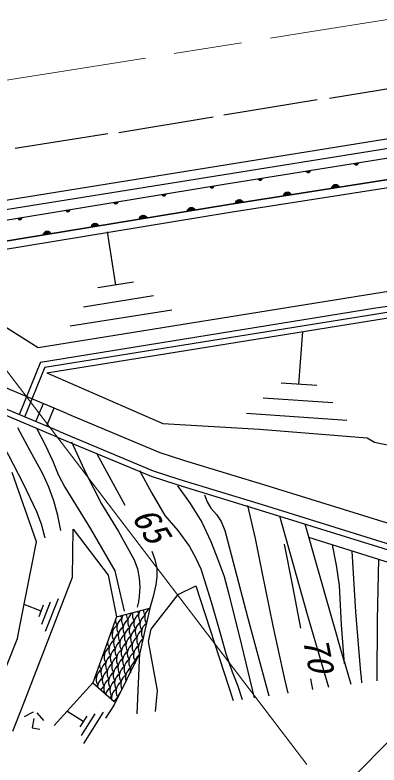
# Model space of a CAD drawing. Units: millimetres, scale not verified. Extents: x 40000 to 680000, y 20000 to 380000.
# Drawn here: x 200144 to 218836, y 243207 to 281662 of the extents above; entities that cross this region are included whole.
import ezdxf
from ezdxf.enums import TextEntityAlignment as Align

# ---------------------------------------------------------------- set-up
doc = ezdxf.new("R2010")
doc.units = ezdxf.units.MM
doc.header["$LTSCALE"] = 1000
doc.linetypes.add('CHAIN', pattern=[18.5, 12, -1.5, 3.5, -1.5])
for name, color, linetype, lineweight in [('M-BGD', 7, 'Continuous', 25), ('M-BMK', 2, 'CHAIN', 13), ('M-STR-HTXT', 7, 'Continuous', 13)]:
    doc.layers.add(name, color=color, linetype=linetype, lineweight=lineweight)
doc.styles.add('ＭＳ ゴシック', font='')
doc.styles.get('ＭＳ ゴシック').set_extended_font_data('MS Gothic')

msp = doc.modelspace()

# ---------------------------------------------------------------- linework, layer by layer
at = {"layer": 'M-BGD'}
for p, q in [((216287, 277399), (221066, 278170)), ((210865, 276547), (215659, 277334)), ((205483, 275643), (210317, 276433)), ((190034, 270632), (221067, 275605)), ((190034, 270632), (221067, 275605)), ((200154, 274828), (204913, 275580)), ((225758, 275338), (210777, 272958)), ((221146, 275112), (190113, 270138)), ((211131, 271942), (225562, 274211)), ((225562, 274211), (211131, 271942)), ((211194, 271547), (225625, 273816)), ((217765, 274055), (217577, 274026)), ((217584, 274014), (217762, 274042)), ((217756, 274029), (217594, 274003)), ((217605, 273992), (217748, 274015)), ((217739, 274001), (217619, 273982)), ((217644, 273973), (217718, 273985)), ((215296, 273663), (215108, 273633)), ((215115, 273622), (215293, 273650)), ((215287, 273636), (215125, 273610)), ((215136, 273599), (215279, 273622)), ((215269, 273608), (215150, 273589)), ((215175, 273580), (215249, 273592)), ((212827, 273271), (212639, 273241)), ((212646, 273229), (212824, 273257)), ((212818, 273244), (212656, 273218)), ((212667, 273207), (212810, 273230)), ((212801, 273216), (212681, 273197)), ((212706, 273188), (212780, 273200)), ((210777, 272958), (186244, 268916)), ((210352, 272875), (210165, 272844)), ((210172, 272832), (210349, 272862)), ((210344, 272848), (210182, 272821)), ((210193, 272811), (210336, 272834)), ((210326, 272820), (210207, 272800)), ((210232, 272792), (210306, 272804)), ((216410, 272797), (216786, 272856)), ((216772, 272879), (216416, 272824)), ((216427, 272851), (216752, 272902)), ((216731, 272924), (216443, 272878)), ((216463, 272907), (216702, 272944)), ((216652, 272962), (216505, 272939)), ((207886, 272468), (207698, 272438)), ((207705, 272426), (207883, 272455)), ((207877, 272442), (207715, 272415)), ((207726, 272404), (207869, 272428)), ((207860, 272414), (207740, 272394)), ((207765, 272385), (207839, 272397)), ((213941, 272409), (214316, 272468)), ((214302, 272491), (213947, 272435)), ((213958, 272462), (214283, 272514)), ((214261, 272535), (213974, 272490)), ((213993, 272519), (214232, 272556)), ((214182, 272574), (214035, 272551)), ((188779, 268276), (211131, 271942)), ((211131, 271942), (188779, 268276)), ((205419, 272062), (205231, 272031)), ((205238, 272020), (205416, 272049)), ((205410, 272035), (205248, 272009)), ((205259, 271998), (205403, 272021)), ((205393, 272007), (205273, 271988)), ((205299, 271979), (205372, 271991)), ((211471, 272021), (211846, 272080)), ((211833, 272103), (211477, 272047)), ((211488, 272074), (211813, 272125)), ((211791, 272147), (211504, 272102)), ((211524, 272130), (211763, 272168)), ((211712, 272185), (211565, 272162)), ((218562, 267381), (246876, 271881)), ((188844, 267882), (211194, 271547)), ((202952, 271656), (202765, 271625)), ((202772, 271613), (202949, 271643)), ((202944, 271629), (202781, 271602)), ((202792, 271591), (202936, 271615)), ((202926, 271601), (202807, 271581)), ((202832, 271573), (202905, 271585)), ((209004, 271619), (209379, 271680)), ((209365, 271703), (209009, 271645)), ((209020, 271672), (209345, 271725)), ((209323, 271747), (209036, 271700)), ((209055, 271728), (209294, 271768)), ((209244, 271785), (209097, 271761)), ((200485, 271249), (200298, 271218)), ((200305, 271207), (200482, 271236)), ((200477, 271223), (200315, 271196)), ((200326, 271185), (200469, 271209)), ((200459, 271194), (200340, 271175)), ((200365, 271166), (200439, 271178)), ((206536, 271214), (206911, 271275)), ((206898, 271298), (206542, 271240)), ((206553, 271267), (206878, 271321)), ((206856, 271342), (206569, 271295)), ((206588, 271324), (206827, 271363)), ((206777, 271380), (206630, 271356)), ((218680, 266640), (246994, 271140)), ((204069, 270809), (204444, 270871)), ((204430, 270894), (204075, 270836)), ((204086, 270863), (204411, 270916)), ((204389, 270938), (204102, 270891)), ((204121, 270919), (204360, 270958)), ((204310, 270975), (204163, 270951)), ((218728, 266344), (247041, 270844)), ((201602, 270405), (201977, 270466)), ((201963, 270489), (201608, 270431)), ((201619, 270458), (201944, 270511)), ((201922, 270533), (201635, 270486)), ((201654, 270515), (201893, 270554)), ((201843, 270571), (201696, 270547)), ((205319, 267814), (204890, 270537)), ((218775, 266048), (247089, 270548)), ((206236, 267958), (204403, 267670)), ((201334, 264608), (218562, 267381)), ((203656, 266707), (207255, 267274)), ((202808, 261224), (189923, 266613)), ((201460, 263869), (218680, 266640)), ((208192, 266523), (202983, 265702)), ((201674, 263599), (218728, 266344)), ((198978, 266093), (201334, 264608)), ((201775, 263311), (218775, 266048)), ((214727, 262729), (214916, 265426)), ((202423, 260301), (191447, 264891)), ((202307, 260024), (191905, 264375)), ((201460, 263869), (200360, 261163)), ((201674, 263599), (200637, 261048)), ((201775, 263311), (207733, 260715)), ((215635, 262665), (213819, 262792)), ((212893, 262036), (216460, 261787)), ((201590, 261733), (201204, 260810)), ((202142, 261502), (201756, 260580)), ((202808, 261224), (207580, 259230)), ((217190, 260863), (212029, 261223)), ((207733, 260715), (212704, 260419)), ((212704, 260419), (218225, 259987)), ((202307, 260024), (207132, 258008)), ((202423, 260301), (207235, 258290)), ((218225, 259987), (218604, 259767)), ((218604, 259767), (220808, 259305)), ((207580, 259230), (208849, 258826)), ((208849, 258826), (213123, 257521)), ((201252, 254658), (199993, 258209)), ((207235, 258290), (208552, 257871)), ((207132, 258008), (208462, 257585)), ((208552, 257871), (212828, 256565)), ((208462, 257585), (212740, 256278)), ((213123, 257521), (223107, 254418)), ((212828, 256565), (223029, 253396)), ((212740, 256278), (223006, 253089)), ((215180, 250852), (213743, 255967)), ((217054, 248524), (215040, 255563)), ((203093, 252841), (203134, 255307)), ((203134, 255307), (204923, 252938)), ((200415, 250419), (201252, 254658)), ((222989, 252422), (215237, 254877)), ((200559, 246292), (203093, 252841)), ((204923, 252938), (205355, 250804)), ((208521, 251942), (209422, 252394)), ((209422, 252394), (211343, 246507)), ((207131, 250179), (208521, 251942)), ((201521, 250425), (201973, 251577)), ((202353, 251723), (201700, 250056)), ((201482, 251103), (200610, 251444)), ((201597, 251396), (201367, 250809)), ((205355, 250804), (207064, 251243)), ((207064, 251243), (206557, 248955)), ((216258, 247188), (215100, 251151)), ((205355, 250804), (204150, 247422)), ((200276, 249699), (200415, 250419)), ((206992, 249543), (207131, 250179)), ((199300, 247291), (200276, 249699)), ((207460, 247026), (206992, 249543)), ((206557, 248955), (205237, 246298)), ((206421, 245825), (206557, 248955)), ((217054, 248524), (217389, 247345)), ((204150, 247422), (202162, 245235)), ((204150, 247422), (205240, 246468)), ((207365, 245955), (207460, 247026)), ((200031, 244939), (200559, 246292)), ((205237, 246298), (204799, 245600)), ((201079, 245924), (200622, 245681)), ((201271, 245887), (201604, 245491)), ((203650, 245437), (202814, 245963)), ((203558, 244727), (204253, 245833)), ((204676, 245909), (203670, 244308)), ((203827, 245719), (203474, 245156))]:
    msp.add_line(p, q, dxfattribs=at)
for points in [[(217768, 274068), (217763, 274044), (217755, 274023), (217739, 273999), (217720, 273983), (217697, 273972), (217667, 273967), (217642, 273971), (217619, 273979), (217596, 273998), (217581, 274016), (217570, 274037)], [(215299, 273676), (215294, 273652), (215286, 273631), (215270, 273606), (215250, 273591), (215228, 273580), (215198, 273575), (215173, 273579), (215150, 273587), (215127, 273606), (215112, 273623), (215101, 273645)], [(212830, 273284), (212825, 273260), (212817, 273239), (212801, 273214), (212781, 273199), (212759, 273187), (212729, 273183), (212704, 273186), (212681, 273195), (212658, 273213), (212643, 273231), (212632, 273252)], [(210355, 272888), (210351, 272864), (210343, 272843), (210327, 272818), (210307, 272803), (210285, 272791), (210255, 272786), (210230, 272790), (210207, 272798), (210184, 272817), (210169, 272834), (210158, 272856)], [(216404, 272771), (216413, 272819), (216430, 272861), (216461, 272911), (216501, 272941), (216545, 272963), (216606, 272973), (216655, 272965), (216702, 272949), (216748, 272911), (216778, 272876), (216800, 272833)], [(207888, 272482), (207884, 272458), (207876, 272436), (207860, 272412), (207841, 272396), (207819, 272385), (207788, 272380), (207764, 272384), (207740, 272392), (207717, 272410), (207702, 272428), (207691, 272449)], [(213935, 272383), (213943, 272431), (213960, 272473), (213992, 272522), (214031, 272553), (214076, 272575), (214137, 272585), (214186, 272577), (214233, 272560), (214278, 272523), (214308, 272488), (214330, 272445)], [(205422, 272075), (205418, 272051), (205409, 272030), (205394, 272005), (205374, 271990), (205352, 271979), (205321, 271974), (205297, 271977), (205273, 271985), (205250, 272004), (205235, 272021), (205224, 272043)], [(211465, 271995), (211474, 272043), (211490, 272085), (211522, 272134), (211562, 272165), (211606, 272187), (211667, 272197), (211716, 272189), (211763, 272172), (211808, 272135), (211838, 272100), (211860, 272057)], [(202955, 271669), (202951, 271645), (202943, 271624), (202927, 271599), (202907, 271583), (202885, 271572), (202855, 271567), (202830, 271571), (202807, 271579), (202784, 271598), (202769, 271615), (202758, 271636)], [(208998, 271592), (209006, 271640), (209022, 271682), (209054, 271732), (209093, 271763), (209137, 271785), (209198, 271795), (209247, 271788), (209295, 271772), (209340, 271735), (209370, 271700), (209392, 271657)], [(200488, 271263), (200484, 271239), (200476, 271217), (200460, 271193), (200440, 271177), (200418, 271166), (200388, 271161), (200363, 271164), (200340, 271173), (200317, 271191), (200302, 271209), (200291, 271230)], [(206531, 271188), (206539, 271236), (206555, 271278), (206587, 271328), (206626, 271358), (206670, 271381), (206731, 271391), (206780, 271384), (206828, 271367), (206873, 271330), (206903, 271295), (206925, 271252)], [(204064, 270783), (204072, 270831), (204088, 270873), (204120, 270923), (204159, 270954), (204203, 270976), (204264, 270986), (204313, 270979), (204360, 270962), (204406, 270925), (204436, 270891), (204458, 270848)], [(201597, 270379), (201605, 270426), (201621, 270469), (201653, 270518), (201692, 270549), (201736, 270572), (201797, 270582), (201846, 270574), (201893, 270558), (201939, 270521), (201969, 270486), (201991, 270443)]]:
    msp.add_lwpolyline(points, close=True, dxfattribs=at)
for points in [[(196998, 262172), (197602, 261540), (198255, 260946), (198669, 260654), (199048, 260310), (199451, 259724), (199807, 259101), (200553, 257670), (201243, 256213), (201485, 255572), (201668, 254920), (201675, 254892), (201681, 254863)], [(202495, 255232), (202351, 255992), (202145, 256747), (201886, 257446), (201566, 258134), (200916, 259310), (200287, 260500)], [(201264, 260441), (201700, 259623), (202082, 258778), (202365, 258098), (202703, 257446), (204019, 255314), (205277, 253159), (205513, 252123), (205743, 251095)], [(203039, 259774), (203781, 258176), (204583, 256592), (205452, 255176), (206271, 253722), (206429, 253268), (206529, 252790), (206559, 252332), (206528, 251864), (206483, 251579), (206426, 251296)], [(204347, 259156), (205069, 257847), (205792, 256538)], [(206544, 258311), (207169, 257139), (207846, 255999), (208499, 255226), (209109, 254410), (209421, 253854), (209681, 253269), (210223, 251575), (210712, 249848), (210976, 248916), (211300, 247992), (211576, 247292), (211814, 246572)], [(208487, 257513), (209133, 256614), (209739, 255666), (210197, 254673), (210595, 253666), (210880, 252866), (211110, 252041), (211776, 249348), (212420, 246656)], [(209883, 257065), (210014, 256707), (210199, 256383), (210485, 256056), (210728, 255686), (210915, 255224), (211051, 254724), (212101, 250739), (213171, 246760)], [(212085, 256517), (212485, 254819), (212827, 253107), (213377, 250349), (213986, 247604), (214067, 247254), (214151, 246896)], [(213966, 254529), (214387, 252377), (214808, 250224)], [(216432, 254488), (216641, 253461), (216792, 252417), (216899, 250402), (217052, 248396)], [(207165, 254170), (207321, 253747), (207420, 253302), (207431, 252875), (207380, 252444), (207241, 251840), (207064, 251243)], [(217447, 254173), (217635, 251062), (217884, 247957), (217913, 247690), (217943, 247421)], [(218801, 253768), (218744, 250651), (218731, 247530)], [(215313, 247626), (215366, 247349), (215419, 247071)], [(201113, 245586), (201022, 245115), (201417, 245038)]]:
    msp.add_lwpolyline(points, dxfattribs=at)
for centre, start, end in [((207308, 251189), 183.4169, 211.8688), ((207382, 250763), 123.9828, 211.8688), ((205950, 250250), 123.9828, 211.8688), ((206117, 251034), 199.1024, 211.8688), ((206192, 250608), 152.6526, 211.8688), ((206433, 250966), 184.4624, 211.8688), ((206508, 250541), 126.914, 211.8688), ((206750, 250899), 169.0721, 211.8688), ((206824, 250473), 123.9828, 211.8688), ((206991, 251256), 198.074, 211.8688), ((207066, 250831), 151.2494, 211.8688), ((207140, 250405), 123.9828, 211.8688), ((205708, 249892), 123.9828, 211.8688), ((205876, 250676), 182.8175, 211.8688), ((206266, 250183), 123.9828, 211.8688), ((206582, 250115), 123.9828, 211.8688), ((206898, 250047), 123.9828, 211.8688), ((207214, 249980), 123.9828, 211.8688), ((205466, 249534), 123.9828, 137.8037), ((206024, 249825), 123.9828, 211.8688), ((206340, 249757), 123.9828, 211.8688), ((206656, 249689), 123.9828, 211.8688), ((206972, 249622), 123.9828, 211.8688), ((205540, 249109), 123.9828, 211.8688), ((205782, 249467), 123.9828, 211.8688), ((206098, 249399), 123.9828, 211.8688), ((206414, 249332), 123.9828, 211.8688), ((206730, 249264), 123.9828, 211.8688), ((207047, 249196), 123.9828, 211.8688), ((205298, 248751), 123.9828, 211.8688), ((205466, 249534), 182.6786, 211.8688), ((205856, 249041), 123.9828, 211.8688), ((206172, 248974), 123.9828, 211.8688), ((206489, 248906), 123.9828, 211.8688), ((206805, 248838), 123.9828, 211.8688), ((205057, 248393), 123.9828, 137.9435), ((205615, 248683), 123.9828, 211.8688), ((205931, 248616), 123.9828, 211.8688), ((206247, 248548), 123.9828, 211.8688), ((206563, 248480), 123.9828, 211.8688), ((206879, 248413), 123.9828, 182.0579), ((205131, 247967), 123.9828, 211.8688), ((205373, 248325), 123.9828, 211.8688), ((205689, 248258), 123.9828, 211.8688), ((206005, 248190), 123.9828, 211.8688), ((206321, 248122), 123.9828, 211.8688), ((206637, 248055), 123.9828, 191.5531), ((204889, 247609), 123.9828, 211.8688), ((205057, 248393), 182.5388, 211.8688), ((205447, 247900), 123.9828, 211.8688), ((205763, 247832), 123.9828, 211.8688), ((206079, 247765), 123.9828, 211.8688), ((206395, 247697), 123.9828, 199.3743), ((204647, 247252), 123.9828, 138.084), ((204963, 247184), 123.9828, 180.8561), ((205205, 247542), 123.9828, 211.8688), ((205521, 247474), 123.9828, 211.8688), ((205837, 247407), 123.9828, 211.8688), ((206153, 247339), 123.9828, 206.2827), ((204721, 246826), 123.9828, 134.4647), ((205279, 247116), 123.9828, 211.8688), ((205595, 247049), 123.9828, 211.8688), ((205912, 246981), 123.9828, 211.8688), ((205038, 246758), 123.9828, 150.7079), ((205354, 246691), 123.9828, 168.134), ((205670, 246623), 123.9828, 189.6908), ((205986, 246555), 135.7955, 170.2452), ((205428, 246265), 123.9828, 140.4264), ((205744, 246197), 123.9828, 156.9122)]:
    msp.add_arc(centre, 577, start, end, dxfattribs=at)
at = {"layer": 'M-BMK'}
for p, q in [((214742, 280713), (234493, 283861)), ((194992, 277565), (214742, 280713))]:
    msp.add_line(p, q, dxfattribs=at)
at = {"layer": 'M-STR-HTXT'}
for p, q in [((192280, 273148), (215136, 243225)), ((221424, 246519), (216428, 241515))]:
    msp.add_line(p, q, dxfattribs=at)

# ---------------------------------------------------------------- texts
at = {"layer": 'M-BGD', "style": 'ＭＳ ゴシック', "oblique": 15}
for s, rotation, p in [('65', 302.349, (205762, 255716)), ('70', 281.049, (214529, 249568))]:
    msp.add_text(s, height=1320, rotation=rotation, dxfattribs=at).set_placement(p, align=Align.BOTTOM_LEFT)

doc.saveas('drawing.dxf')
